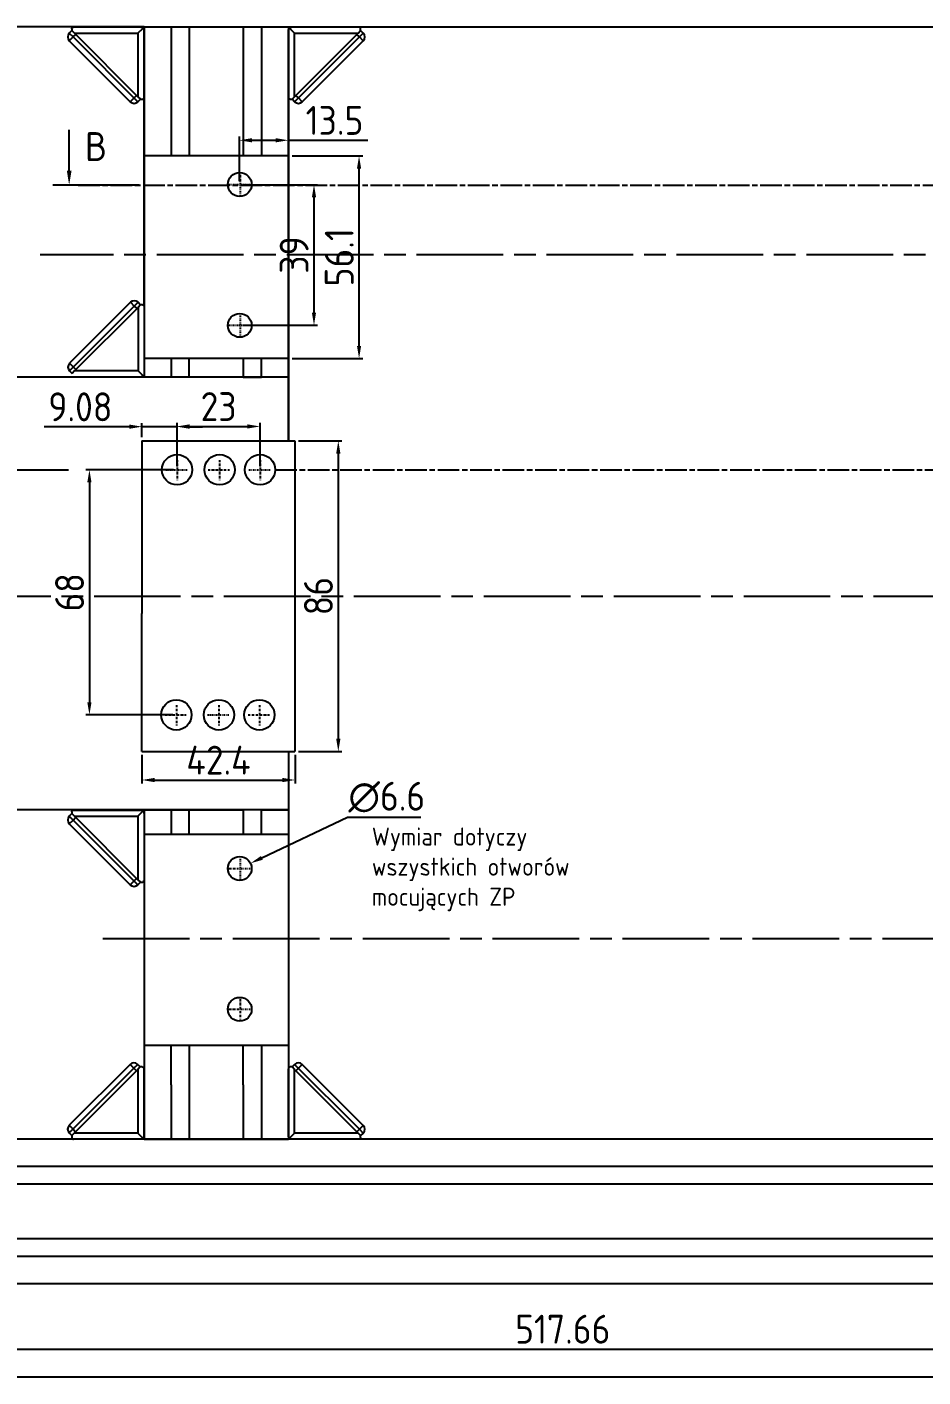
# Model space of a CAD drawing. Header units: millimetres. Extents: x 825 to 4294, y 1031 to 3282.
# Drawn here: x 3619 to 3867.2, y 1031.4 to 1405.3 of the extents above; entities that cross this region are included whole.
import ezdxf
from ezdxf import colors
from ezdxf.entities.mleader import LeaderData, LeaderLine
from ezdxf.math import Vec2, Vec3

# ---------------------------------------------------------------- set-up
doc = ezdxf.new("R2010")
doc.units = ezdxf.units.MM
for name, pattern in [('ACAD_ISO08W100', [36, 24, -3, 6, -3]), ('AM_ISO08W050x2', [9, 6, -0.75, 1.5, -0.75]), ('AUSGEZOGEN', [0]), ('PHL_THICK', [0]), ('STRICHPUNKT', [1, 0.5, -0.25, 0, -0.25])]:
    doc.linetypes.add(name, pattern=pattern)
doc.layers.add('AM_5', color=3, linetype='Continuous', lineweight=25)
doc.layers.add('linie4fun', color=6, linetype='Continuous', lineweight=25)
for name, color, linetype in [('kreskakropka', 7, 'AM_ISO08W050x2'), ('L5STAR', 7, 'AUSGEZOGEN'), ('M2STAR', 2, 'STRICHPUNKT'), ('osie', 221, 'ACAD_ISO08W100'), ('T2STAR', 2, 'AUSGEZOGEN'), ('wymiar', 90, 'Continuous')]:
    doc.layers.add(name, color=color, linetype=linetype)
doc.styles.get("Standard").update_dxf_attribs({"font": 'geniso.shx'})
doc.dimstyles.new('AM_ISO$0', dxfattribs={"dimtxt": 3.5, "dimasz": 3.5, "dimexe": 1, "dimexo": 1, "dimgap": 1.5, "dimtad": 1, "dimdsep": 46, "dimtxsty": 'Standard', "dimcen": 0, "dimclrd": 256, "dimclre": 256, "dimclrt": 2, "dimadec": 0, "dimazin": 2, "dimtp": 0.1, "dimtm": 0.1, "dimtfac": 0.71, "dimtdec": 3, "dimtmove": 0, "dimatfit": 3, "dimfxl": 1, "dimlwd": -1, "dimlwe": -1, "dimarcsym": 1})
doc.dimstyles.new('AM_ISO$3', dxfattribs={"dimtxt": 3.5, "dimasz": 3.5, "dimexe": 1, "dimexo": 1, "dimgap": 1.5, "dimtad": 1, "dimtoh": 1, "dimdsep": 46, "dimtxsty": 'Standard', "dimcen": 0, "dimclrd": 256, "dimclre": 256, "dimclrt": 2, "dimadec": 0, "dimazin": 2, "dimtp": 0.1, "dimtm": 0.1, "dimtfac": 0.71, "dimtdec": 3, "dimtofl": 0, "dimtmove": 0, "dimatfit": 0, "dimfxl": 1, "dimlwd": -1, "dimlwe": -1, "dimarcsym": 1})

# ---------------------------------------------------------------- blocks, each defined once
blk = doc.blocks.new('*D95')
at = {"layer": 'AM_5', "linetype": 'ByBlock', "transparency": 16777216}
for p, q in [((3659.54, 1282.67), (3635.25, 1282.67)), ((3636.25, 1279.17), (3636.25, 1218.28)), ((3659.35, 1214.78), (3635.25, 1214.78))]:
    blk.add_line(p, q, dxfattribs=at)
at = {"layer": 'AM_5', "transparency": 16777216}
for points in [[(3635.66, 1279.17), (3636.83, 1279.17), (3636.25, 1282.67)], [(3635.66, 1218.28), (3636.83, 1218.28), (3636.25, 1214.78)]]:
    blk.add_solid(points, dxfattribs=at)
at = {"layer": 'DEFPOINTS', "color": 0, "transparency": 16777216}
for p in [(3660.54, 1282.67), (3636.25, 1214.78), (3660.35, 1214.78)]:
    blk.add_point(p, dxfattribs=at)
at = {"layer": 'AM_5', "color": 2, "transparency": 16777216, "insert": (3630.75, 1248.72), "char_height": 8, "attachment_point": 5, "rotation": 90}
blk.add_mtext('68', dxfattribs=at)
blk = doc.blocks.new('*D96')
at = {"layer": 'AM_5', "linetype": 'ByBlock', "transparency": 16777216}
for p, q in [((3647.31, 1294.6), (3623.68, 1294.6)), ((3650.81, 1291.67), (3650.81, 1295.6)), ((3660.54, 1294.6), (3650.81, 1294.6)), ((3660.54, 1283.67), (3660.54, 1295.6)), ((3664.04, 1294.6), (3667.54, 1294.6))]:
    blk.add_line(p, q, dxfattribs=at)
at = {"layer": 'AM_5', "transparency": 16777216}
for points in [[(3647.31, 1295.19), (3647.31, 1294.02), (3650.81, 1294.6)], [(3664.04, 1295.19), (3664.04, 1294.02), (3660.54, 1294.6)]]:
    blk.add_solid(points, dxfattribs=at)
at = {"layer": 'DEFPOINTS', "color": 0, "transparency": 16777216}
for p in [(3650.81, 1294.6), (3650.81, 1290.67), (3660.54, 1282.67)]:
    blk.add_point(p, dxfattribs=at)
at = {"layer": 'AM_5', "color": 2, "transparency": 16777216, "insert": (3633.74, 1300.1), "char_height": 8, "attachment_point": 5}
blk.add_mtext('9.08', dxfattribs=at)
blk = doc.blocks.new('*D97')
at = {"layer": 'AM_5', "linetype": 'ByBlock', "transparency": 16777216}
for p, q in [((3660.54, 1283.67), (3660.54, 1295.67)), ((3664.04, 1294.67), (3680.04, 1294.67)), ((3683.54, 1283.67), (3683.54, 1295.67))]:
    blk.add_line(p, q, dxfattribs=at)
at = {"layer": 'AM_5', "transparency": 16777216}
for points in [[(3664.04, 1295.25), (3664.04, 1294.09), (3660.54, 1294.67)], [(3680.04, 1295.25), (3680.04, 1294.09), (3683.54, 1294.67)]]:
    blk.add_solid(points, dxfattribs=at)
at = {"layer": 'DEFPOINTS', "color": 0, "transparency": 16777216}
for p in [(3683.54, 1294.67), (3660.54, 1282.67), (3683.54, 1282.67)]:
    blk.add_point(p, dxfattribs=at)
at = {"layer": 'AM_5', "color": 2, "transparency": 16777216, "insert": (3672.04, 1300.17), "char_height": 8, "attachment_point": 5}
blk.add_mtext('23', dxfattribs=at)
blk = doc.blocks.new('*D98')
at = {"layer": 'AM_5', "linetype": 'ByBlock', "transparency": 16777216}
for p, q in [((3678.98, 1361.63), (3699.47, 1361.63)), ((3698.47, 1358.13), (3698.47, 1326.19)), ((3678.97, 1322.69), (3699.47, 1322.69))]:
    blk.add_line(p, q, dxfattribs=at)
at = {"layer": 'AM_5', "transparency": 16777216}
for points in [[(3697.89, 1358.13), (3699.05, 1358.13), (3698.47, 1361.63)], [(3697.89, 1326.19), (3699.05, 1326.19), (3698.47, 1322.69)]]:
    blk.add_solid(points, dxfattribs=at)
at = {"layer": 'DEFPOINTS', "color": 0, "transparency": 16777216}
for p in [(3677.98, 1361.63), (3677.97, 1322.69), (3698.47, 1322.69)]:
    blk.add_point(p, dxfattribs=at)
at = {"layer": 'AM_5', "color": 2, "transparency": 16777216, "insert": (3692.97, 1342.16), "char_height": 8, "attachment_point": 5, "rotation": 90}
blk.add_mtext('39', dxfattribs=at)
blk = doc.blocks.new('*D99')
at = {"layer": 'AM_5', "linetype": 'ByBlock', "transparency": 16777216}
for p, q in [((3677.79, 1362.63), (3677.79, 1374.93)), ((3681.29, 1373.93), (3687.89, 1373.93)), ((3691.39, 1370.58), (3691.39, 1374.93)), ((3691.39, 1373.93), (3713.42, 1373.93))]:
    blk.add_line(p, q, dxfattribs=at)
at = {"layer": 'AM_5', "transparency": 16777216}
for points in [[(3681.29, 1374.51), (3681.29, 1373.35), (3677.79, 1373.93)], [(3687.89, 1374.51), (3687.89, 1373.35), (3691.39, 1373.93)]]:
    blk.add_solid(points, dxfattribs=at)
at = {"layer": 'DEFPOINTS', "color": 0, "transparency": 16777216}
for p in [(3691.39, 1373.93), (3691.39, 1369.58), (3677.79, 1361.63)]:
    blk.add_point(p, dxfattribs=at)
at = {"layer": 'AM_5', "color": 2, "transparency": 16777216, "insert": (3704.16, 1379.43), "char_height": 8, "attachment_point": 5}
blk.add_mtext('13.5', dxfattribs=at)
blk = doc.blocks.new('*D105')
at = {"layer": 'AM_5', "linetype": 'ByBlock', "transparency": 16777216}
for p, q in [((3650.81, 1203.67), (3650.81, 1195.74)), ((3693.21, 1203.67), (3693.21, 1195.74)), ((3654.31, 1196.74), (3689.71, 1196.74))]:
    blk.add_line(p, q, dxfattribs=at)
at = {"layer": 'AM_5', "transparency": 16777216}
for points in [[(3654.31, 1197.32), (3654.31, 1196.15), (3650.81, 1196.74)], [(3689.71, 1197.32), (3689.71, 1196.15), (3693.21, 1196.74)]]:
    blk.add_solid(points, dxfattribs=at)
at = {"layer": 'DEFPOINTS', "color": 0, "transparency": 16777216}
for p in [(3650.81, 1204.67), (3693.21, 1204.67), (3693.21, 1196.74)]:
    blk.add_point(p, dxfattribs=at)
at = {"layer": 'AM_5', "color": 2, "transparency": 16777216, "insert": (3672.01, 1202.24), "char_height": 8, "attachment_point": 5}
blk.add_mtext('42.4', dxfattribs=at)
blk = doc.blocks.new('*D106')
at = {"layer": 'AM_5', "linetype": 'ByBlock', "transparency": 16777216}
for p, q in [((3694.21, 1290.67), (3706.21, 1290.67)), ((3705.21, 1287.17), (3705.21, 1208.17)), ((3694.21, 1204.67), (3706.21, 1204.67))]:
    blk.add_line(p, q, dxfattribs=at)
at = {"layer": 'AM_5', "transparency": 16777216}
for points in [[(3704.62, 1287.17), (3705.79, 1287.17), (3705.21, 1290.67)], [(3704.62, 1208.17), (3705.79, 1208.17), (3705.21, 1204.67)]]:
    blk.add_solid(points, dxfattribs=at)
at = {"layer": 'DEFPOINTS', "color": 0, "transparency": 16777216}
for p in [(3693.21, 1290.67), (3693.21, 1204.67), (3705.21, 1204.67)]:
    blk.add_point(p, dxfattribs=at)
at = {"layer": 'AM_5', "color": 2, "transparency": 16777216, "insert": (3699.71, 1247.67), "char_height": 8, "attachment_point": 5, "rotation": 90}
blk.add_mtext('86', dxfattribs=at)
blk = doc.blocks.new('*D107')
at = {"layer": 'AM_5', "linetype": 'ByBlock', "transparency": 16777216}
for p, q in [((3692.39, 1369.58), (3711.96, 1369.58)), ((3710.96, 1316.99), (3710.96, 1366.08)), ((3692.39, 1313.49), (3711.96, 1313.49))]:
    blk.add_line(p, q, dxfattribs=at)
at = {"layer": 'AM_5', "transparency": 16777216}
for points in [[(3710.38, 1366.08), (3711.54, 1366.08), (3710.96, 1369.58)], [(3710.38, 1316.99), (3711.54, 1316.99), (3710.96, 1313.49)]]:
    blk.add_solid(points, dxfattribs=at)
at = {"layer": 'DEFPOINTS', "color": 0, "transparency": 16777216}
for p in [(3691.39, 1369.58), (3710.96, 1369.58), (3691.39, 1313.49)]:
    blk.add_point(p, dxfattribs=at)
at = {"layer": 'AM_5', "color": 2, "transparency": 16777216, "insert": (3705.46, 1341.53), "char_height": 8, "attachment_point": 5, "rotation": 90}
blk.add_mtext('56.1', dxfattribs=at)
blk = doc.blocks.new('*D108')
at = {"layer": 'AM_5', "linetype": 'ByBlock', "transparency": 16777216}
for p, q in [((3508.23, 1056.28), (3508.23, 1038.14)), ((4025.89, 1056.28), (4025.89, 1038.14)), ((3511.73, 1039.14), (4022.39, 1039.14))]:
    blk.add_line(p, q, dxfattribs=at)
at = {"layer": 'AM_5', "transparency": 16777216}
for points in [[(3511.73, 1039.72), (3511.73, 1038.56), (3508.23, 1039.14)], [(4022.39, 1039.72), (4022.39, 1038.56), (4025.89, 1039.14)]]:
    blk.add_solid(points, dxfattribs=at)
at = {"layer": 'DEFPOINTS', "color": 0, "transparency": 16777216}
for p in [(3508.23, 1057.28), (4025.89, 1057.28), (4025.89, 1039.14)]:
    blk.add_point(p, dxfattribs=at)
at = {"layer": 'AM_5', "color": 2, "transparency": 16777216, "insert": (3767.39, 1044.64), "char_height": 8, "attachment_point": 5}
blk.add_mtext('517.66', dxfattribs=at)
blk = doc.blocks.new('*D110')
at = {"layer": 'AM_5', "linetype": 'ByBlock', "transparency": 16777216}
for p, q in [((3684.03, 1175.17), (3707.75, 1186.49)), ((3707.75, 1186.49), (3728.05, 1186.49))]:
    blk.add_line(p, q, dxfattribs=at)
at = {"layer": 'AM_5', "transparency": 16777216}
blk.add_solid([(3683.78, 1175.7), (3684.28, 1174.65), (3680.87, 1173.67)], dxfattribs=at)
at = {"layer": 'DEFPOINTS', "color": 0, "transparency": 16777216}
for p in [(3674.91, 1170.82), (3680.87, 1173.67)]:
    blk.add_point(p, dxfattribs=at)
at = {"layer": 'AM_5', "color": 2, "transparency": 16777216, "insert": (3718.65, 1191.99), "char_height": 8, "attachment_point": 5}
blk.add_mtext('∅6.6', dxfattribs=at)

msp = doc.modelspace()

# ---------------------------------------------------------------- linework, layer by layer
for p, q in [((3650.04128, 1361.52517), (3626.10072, 1361.52517)), ((3615.30145, 1282.67055), (3630.46223, 1282.67055))]:
    msp.add_line(p, q)
at = {"layer": 'kreskakropka'}
for p, q in [((3633.1164, 1361.52517), (4041.39987, 1361.52517)), ((3687.73819, 1282.67055), (3975.43946, 1282.67055))]:
    msp.add_line(p, q, dxfattribs=at)
at = {"layer": 'L5STAR'}
for centre, radius in [((3677.88935, 1361.67055), 3.3), ((3677.88935, 1322.67055), 3.3), ((3660.53819, 1282.67055), 4.2), ((3672.32665, 1282.67055), 4.2), ((3683.53819, 1282.67055), 4.2), ((3660.34568, 1214.77814), 4.2), ((3672.13414, 1214.77814), 4.2), ((3683.34568, 1214.77814), 4.2), ((3677.88935, 1172.24474), 3.3), ((3677.88935, 1133.24474), 3.3)]:
    msp.add_circle(centre, radius, dxfattribs=at)
at = {"layer": 'linie4fun'}
for p, q in [((3651.38935, 1405.3011), (3508.23276, 1405.3011)), ((3651.38935, 1405.3011), (3691.38935, 1405.3011)), ((3651.38935, 1405.3011), (4025.88935, 1405.3011)), ((3651.38935, 1328.21826), (3651.38935, 1405.3011)), ((3651.38935, 1405.3011), (3651.38935, 1308.35357)), ((3658.88935, 1405.3011), (3658.88935, 1384.31606)), ((3663.88935, 1405.3011), (3663.88935, 1384.31606)), ((3678.88935, 1405.3011), (3678.88935, 1384.31606)), ((3683.88935, 1405.3011), (3683.88935, 1384.31606)), ((3691.38935, 1405.3011), (3691.38935, 1290.67055)), ((3691.38935, 1290.67055), (3691.38935, 1404.3011)), ((3658.88935, 1384.31606), (3658.88935, 1369.58289)), ((3663.88935, 1384.31606), (3663.88935, 1369.58289)), ((3678.88935, 1384.31606), (3678.88935, 1369.58289)), ((3683.88935, 1384.31606), (3683.88935, 1369.58289)), ((3691.38935, 1369.58289), (3651.38935, 1369.58289)), ((3691.38935, 1313.48509), (3651.38935, 1313.48509)), ((3658.88935, 1313.48509), (3658.88935, 1308.35357)), ((3663.88935, 1308.35357), (3663.88935, 1313.48509)), ((3678.88935, 1313.48509), (3678.88935, 1308.35357)), ((3683.88935, 1308.35357), (3683.88935, 1313.48509)), ((3691.38935, 1308.35357), (3508.23276, 1308.35357)), ((3678.88935, 1308.35357), (3683.88935, 1308.35357)), ((3650.80752, 1290.67055), (3693.20507, 1290.67055)), ((3650.80752, 1290.67055), (3650.80752, 1252.84589)), ((3693.20507, 1290.67055), (3693.20507, 1204.67055)), ((3650.80752, 1252.84589), (3650.80752, 1242.84589)), ((3650.80752, 1204.67055), (3650.80752, 1242.84589)), ((3650.80752, 1204.67055), (3693.20507, 1204.67055)), ((3691.38935, 1204.67055), (3691.38935, 1097.27835)), ((3691.38935, 1188.45733), (3508.23276, 1188.45733)), ((3651.38935, 1188.45733), (3658.88935, 1188.45733)), ((3651.38935, 1188.45733), (3651.38935, 1097.27835)), ((3658.88935, 1188.45733), (3663.88935, 1188.45733)), ((3658.88935, 1188.45733), (3658.88935, 1181.67055)), ((3663.88935, 1181.67055), (3663.88935, 1188.45733)), ((3663.88935, 1188.45733), (3678.88935, 1188.45733)), ((3678.88935, 1188.45733), (3678.88935, 1181.67055)), ((3683.88935, 1181.67055), (3683.88935, 1188.45733)), ((3683.88935, 1188.45733), (3691.38935, 1188.45733)), ((3691.38935, 1181.67055), (3651.38935, 1181.67055)), ((3651.38935, 1123.32428), (3691.38935, 1123.32428)), ((3658.88935, 1112.3602), (3658.88935, 1123.32428)), ((3658.88935, 1123.32428), (3663.88935, 1123.32428)), ((3663.88935, 1123.32428), (3663.88935, 1112.3602)), ((3678.88935, 1112.3602), (3678.88935, 1123.32428)), ((3683.88935, 1123.32428), (3683.88935, 1112.3602)), ((3658.88935, 1112.3602), (3658.88935, 1097.27835)), ((3663.88935, 1112.3602), (3663.88935, 1097.27835)), ((3678.88935, 1112.3602), (3678.88935, 1097.27835)), ((3683.88935, 1112.3602), (3683.88935, 1097.27835)), ((4025.88935, 1097.27835), (3508.23276, 1097.27835)), ((3651.38935, 1097.27835), (3691.38935, 1097.27835)), ((3508.23276, 1089.77835), (4025.88935, 1089.77835)), ((4025.88935, 1084.77835), (3508.23276, 1084.77835)), ((3508.23276, 1069.77835), (4025.88935, 1069.77835)), ((4025.88935, 1064.77835), (3508.23276, 1064.77835)), ((3508.23276, 1057.27835), (4025.88935, 1057.27835))]:
    msp.add_line(p, q, dxfattribs=at)
at = {"layer": 'linie4fun', "linetype": 'PHL_THICK'}
for p, q in [((3630.68227, 1403.59397), (3631.38938, 1404.30108)), ((3630.68227, 1403.59397), (3631.74293, 1402.53331)), ((3630.68227, 1401.47265), (3631.74293, 1402.53331)), ((3631.38935, 1404.8011), (3631.39575, 1404.88079)), ((3631.38935, 1404.8011), (3631.38935, 1404.3011)), ((3631.38935, 1404.3011), (3632.08936, 1403.6011)), ((3631.39575, 1404.88079), (3631.41314, 1404.9538)), ((3631.41314, 1404.9538), (3631.43987, 1405.0201)), ((3631.43987, 1405.0201), (3631.4741, 1405.07963)), ((3631.4741, 1405.07963), (3631.51471, 1405.13223)), ((3631.51471, 1405.13223), (3631.56056, 1405.17779)), ((3631.56056, 1405.17779), (3631.61056, 1405.21608)), ((3631.61056, 1405.21608), (3631.66379, 1405.24733)), ((3631.66379, 1405.24733), (3631.71919, 1405.27125)), ((3631.71919, 1405.27125), (3631.77586, 1405.28805)), ((3631.74293, 1402.53331), (3632.45003, 1403.24042)), ((3631.74293, 1402.53331), (3649.68223, 1384.59401)), ((3631.77586, 1405.28805), (3631.83285, 1405.2979)), ((3631.83285, 1405.2979), (3631.88935, 1405.3011)), ((3631.88935, 1405.3011), (3650.38935, 1405.3011)), ((3632.08936, 1403.6011), (3649.68935, 1386.0011)), ((3632.08936, 1403.6011), (3649.68935, 1403.6011)), ((3649.68935, 1403.6011), (3651.09646, 1405.00821)), ((3649.68935, 1403.6011), (3649.68935, 1386.0011)), ((3650.38935, 1405.3011), (3650.4698, 1405.29776)), ((3650.4698, 1405.29776), (3650.55201, 1405.28757)), ((3650.55201, 1405.28757), (3650.63511, 1405.27043)), ((3650.63511, 1405.27043), (3650.71807, 1405.24545)), ((3650.71807, 1405.24545), (3650.7999, 1405.21294)), ((3650.7999, 1405.21294), (3650.8796, 1405.17268)), ((3650.8796, 1405.17268), (3650.95615, 1405.12469)), ((3650.95615, 1405.12469), (3651.02875, 1405.06973)), ((3651.02875, 1405.06973), (3651.09646, 1405.00821)), ((3651.09646, 1405.00821), (3651.15799, 1404.94049)), ((3651.15799, 1404.94049), (3651.21294, 1404.8679)), ((3651.21294, 1404.8679), (3651.26082, 1404.79131)), ((3651.26082, 1404.79131), (3651.30119, 1404.71164)), ((3651.30119, 1404.71164), (3651.33371, 1404.62981)), ((3651.33371, 1404.62981), (3651.35869, 1404.54685)), ((3651.35869, 1404.54685), (3651.37583, 1404.46375)), ((3651.37583, 1404.46375), (3651.38602, 1404.38154)), ((3651.38602, 1404.38154), (3651.38935, 1404.3011)), ((3651.38935, 1404.3011), (3651.38935, 1385.8011)), ((3691.38935, 1404.3011), (3691.39269, 1404.38154)), ((3691.38935, 1385.8011), (3691.38935, 1404.3011)), ((3691.39269, 1404.38154), (3691.40288, 1404.46375)), ((3691.40288, 1404.46375), (3691.42002, 1404.54685)), ((3691.42002, 1404.54685), (3691.445, 1404.62981)), ((3691.445, 1404.62981), (3691.47752, 1404.71164)), ((3691.47752, 1404.71164), (3691.51777, 1404.79134)), ((3691.51777, 1404.79134), (3691.56577, 1404.8679)), ((3691.56577, 1404.8679), (3691.62072, 1404.94049)), ((3691.62072, 1404.94049), (3691.68225, 1405.00821)), ((3691.68225, 1405.00821), (3691.74996, 1405.06973)), ((3693.08935, 1403.6011), (3691.68225, 1405.00821)), ((3691.74996, 1405.06973), (3691.82255, 1405.12469)), ((3691.82255, 1405.12469), (3691.89914, 1405.17257)), ((3691.89914, 1405.17257), (3691.97881, 1405.21294)), ((3691.97881, 1405.21294), (3692.06064, 1405.24545)), ((3692.06064, 1405.24545), (3692.1436, 1405.27043)), ((3692.1436, 1405.27043), (3692.2267, 1405.28757)), ((3692.2267, 1405.28757), (3692.30891, 1405.29776)), ((3692.30891, 1405.29776), (3692.38935, 1405.3011)), ((3692.38935, 1405.3011), (3710.88935, 1405.3011)), ((3693.08935, 1403.6011), (3710.68935, 1403.6011)), ((3693.08935, 1386.0011), (3710.68935, 1403.6011)), ((3693.08935, 1386.0011), (3693.08935, 1403.6011)), ((3694.15714, 1385.65467), (3712.09644, 1403.59397)), ((3711.03578, 1402.53331), (3710.32867, 1403.24042)), ((3710.68935, 1403.6011), (3711.38935, 1404.3011)), ((3710.94589, 1405.29779), (3710.88935, 1405.3011)), ((3711.00293, 1405.28779), (3710.94589, 1405.29779)), ((3711.05951, 1405.27125), (3711.00293, 1405.28779)), ((3712.09644, 1401.47265), (3711.03578, 1402.53331)), ((3711.115, 1405.24708), (3711.05951, 1405.27125)), ((3711.16812, 1405.21617), (3711.115, 1405.24708)), ((3711.21815, 1405.17779), (3711.16812, 1405.21617)), ((3711.26399, 1405.13223), (3711.21815, 1405.17779)), ((3711.30461, 1405.07963), (3711.26399, 1405.13223)), ((3711.33884, 1405.0201), (3711.30461, 1405.07963)), ((3711.36557, 1404.9538), (3711.33884, 1405.0201)), ((3711.38307, 1404.8808), (3711.36557, 1404.9538)), ((3711.38935, 1404.8011), (3711.38307, 1404.8808)), ((3712.09644, 1403.59397), (3711.38933, 1404.30108)), ((3711.38935, 1404.3011), (3711.38935, 1404.8011)), ((3630.68227, 1401.47265), (3647.56091, 1384.59401)), ((3695.2178, 1384.59401), (3712.09644, 1401.47265)), ((3647.56091, 1384.59401), (3648.62157, 1385.65467)), ((3648.62157, 1385.65467), (3649.32867, 1386.36178)), ((3649.68223, 1384.59401), (3650.38933, 1385.30112)), ((3649.68935, 1386.0011), (3650.38935, 1385.3011)), ((3650.38935, 1385.3011), (3650.88935, 1385.3011)), ((3650.88935, 1385.3011), (3650.96905, 1385.30738)), ((3650.96905, 1385.30738), (3651.04206, 1385.32489)), ((3651.04206, 1385.32489), (3651.10836, 1385.35161)), ((3651.10836, 1385.35161), (3651.16788, 1385.38584)), ((3651.16788, 1385.38584), (3651.22049, 1385.42647)), ((3651.22049, 1385.42647), (3651.26604, 1385.4723)), ((3651.26604, 1385.4723), (3651.30443, 1385.52233)), ((3651.30443, 1385.52233), (3651.33533, 1385.57546)), ((3651.33533, 1385.57546), (3651.35951, 1385.63094)), ((3651.35951, 1385.63094), (3651.37604, 1385.68752)), ((3651.37604, 1385.68752), (3651.38605, 1385.74456)), ((3651.38605, 1385.74456), (3651.38935, 1385.8011)), ((3691.39256, 1385.74459), (3691.38935, 1385.8011)), ((3691.40241, 1385.6876), (3691.39256, 1385.74459)), ((3691.4192, 1385.63094), (3691.40241, 1385.6876)), ((3691.44313, 1385.57553), (3691.4192, 1385.63094)), ((3691.47437, 1385.5223), (3691.44313, 1385.57553)), ((3691.51267, 1385.4723), (3691.47437, 1385.5223)), ((3691.55822, 1385.42645), (3691.51267, 1385.4723)), ((3691.61083, 1385.38584), (3691.55822, 1385.42645)), ((3691.67035, 1385.35161), (3691.61083, 1385.38584)), ((3691.73665, 1385.32489), (3691.67035, 1385.35161)), ((3691.80967, 1385.30749), (3691.73665, 1385.32489)), ((3691.88935, 1385.3011), (3691.80967, 1385.30749)), ((3691.88935, 1385.3011), (3692.38935, 1385.3011)), ((3692.38935, 1385.3011), (3693.08935, 1386.0011)), ((3693.09648, 1384.59401), (3692.38937, 1385.30112)), ((3693.09648, 1384.59401), (3694.15714, 1385.65467)), ((3694.15714, 1385.65467), (3693.45004, 1386.36178)), ((3695.2178, 1384.59401), (3694.15714, 1385.65467)), ((3647.61826, 1329.06066), (3630.73962, 1312.18202)), ((3648.67892, 1328), (3630.73962, 1310.0607)), ((3649.74671, 1327.65357), (3632.14671, 1310.05357)), ((3647.61826, 1329.06066), (3648.67892, 1328)), ((3649.73958, 1329.06066), (3648.67892, 1328)), ((3648.67892, 1328), (3649.38603, 1327.29289)), ((3649.73958, 1329.06066), (3650.44669, 1328.35355)), ((3650.44671, 1328.35357), (3649.74671, 1327.65357)), ((3649.74671, 1327.65357), (3649.74671, 1310.05357)), ((3650.94671, 1328.35357), (3650.44671, 1328.35357)), ((3650.94671, 1328.35357), (3651.02639, 1328.34718)), ((3651.02639, 1328.34718), (3651.09941, 1328.32978)), ((3651.09941, 1328.32978), (3651.16571, 1328.30306)), ((3651.16571, 1328.30306), (3651.22524, 1328.26883)), ((3651.22524, 1328.26883), (3651.27784, 1328.22822)), ((3651.27784, 1328.22822), (3651.3234, 1328.18237)), ((3651.3234, 1328.18237), (3651.36169, 1328.13237)), ((3651.36169, 1328.13237), (3651.39293, 1328.07914)), ((3651.39293, 1328.07914), (3651.41686, 1328.02373)), ((3651.41686, 1328.02373), (3651.43365, 1327.96707)), ((3651.43365, 1327.96707), (3651.4435, 1327.91008)), ((3651.4435, 1327.91008), (3651.44671, 1327.85357)), ((3651.44671, 1327.85357), (3651.44671, 1309.35357)), ((3630.73962, 1312.18202), (3631.80028, 1311.12136)), ((3630.73962, 1310.0607), (3631.44673, 1309.35359)), ((3632.14671, 1310.05357), (3631.44671, 1309.35357)), ((3631.80028, 1311.12136), (3632.50739, 1310.41425)), ((3649.74671, 1310.05357), (3632.14671, 1310.05357)), ((3649.74671, 1310.05357), (3651.15381, 1308.64646)), ((3651.21534, 1308.71418), (3651.15381, 1308.64646)), ((3651.27029, 1308.78677), (3651.21534, 1308.71418)), ((3651.31829, 1308.86333), (3651.27029, 1308.78677)), ((3651.35855, 1308.94303), (3651.31829, 1308.86333)), ((3651.39106, 1309.02486), (3651.35855, 1308.94303)), ((3651.41604, 1309.10782), (3651.39106, 1309.02486)), ((3651.43318, 1309.19092), (3651.41604, 1309.10782)), ((3651.44337, 1309.27313), (3651.43318, 1309.19092)), ((3651.44671, 1309.35357), (3651.44337, 1309.27313)), ((3650.44671, 1308.35357), (3631.94671, 1308.35357)), ((3650.52715, 1308.35691), (3650.44671, 1308.35357)), ((3650.60936, 1308.3671), (3650.52715, 1308.35691)), ((3650.69246, 1308.38424), (3650.60936, 1308.3671)), ((3650.77542, 1308.40922), (3650.69246, 1308.38424)), ((3650.85725, 1308.44173), (3650.77542, 1308.40922)), ((3650.93692, 1308.4821), (3650.85725, 1308.44173)), ((3651.01351, 1308.52998), (3650.93692, 1308.4821)), ((3651.0861, 1308.58494), (3651.01351, 1308.52998)), ((3651.15381, 1308.64646), (3651.0861, 1308.58494)), ((3630.66807, 1186.71631), (3631.37517, 1187.42342)), ((3630.66807, 1186.71631), (3631.72873, 1185.65565)), ((3630.66807, 1184.59499), (3631.72873, 1185.65565)), ((3631.37515, 1187.92344), (3631.38155, 1188.00313)), ((3631.37515, 1187.92344), (3631.37515, 1187.42344)), ((3631.37515, 1187.42344), (3632.07515, 1186.72344)), ((3631.38155, 1188.00313), (3631.39894, 1188.07614)), ((3631.39894, 1188.07614), (3631.42567, 1188.14244)), ((3631.42567, 1188.14244), (3631.4599, 1188.20197)), ((3631.4599, 1188.20197), (3631.50051, 1188.25457)), ((3631.50051, 1188.25457), (3631.54636, 1188.30013)), ((3631.54636, 1188.30013), (3631.59635, 1188.33842)), ((3631.59635, 1188.33842), (3631.64958, 1188.36967)), ((3631.64958, 1188.36967), (3631.70499, 1188.39359)), ((3631.70499, 1188.39359), (3631.76166, 1188.41039)), ((3631.72873, 1185.65565), (3632.43583, 1186.36276)), ((3631.72873, 1185.65565), (3649.66803, 1167.71635)), ((3631.76166, 1188.41039), (3631.81865, 1188.42024)), ((3631.81865, 1188.42024), (3631.87515, 1188.42344)), ((3631.87515, 1188.42344), (3650.37515, 1188.42344)), ((3632.07515, 1186.72344), (3649.67515, 1169.12344)), ((3632.07515, 1186.72344), (3649.67515, 1186.72344)), ((3649.67515, 1186.72344), (3651.08226, 1188.13055)), ((3649.67515, 1186.72344), (3649.67515, 1169.12344)), ((3650.37515, 1188.42344), (3650.4556, 1188.4201)), ((3650.4556, 1188.4201), (3650.53781, 1188.40991)), ((3650.53781, 1188.40991), (3650.62091, 1188.39277)), ((3650.62091, 1188.39277), (3650.70387, 1188.36779)), ((3650.70387, 1188.36779), (3650.78569, 1188.33528)), ((3650.78569, 1188.33528), (3650.8654, 1188.29502)), ((3650.8654, 1188.29502), (3650.94195, 1188.24703)), ((3650.94195, 1188.24703), (3651.01455, 1188.19207)), ((3651.01455, 1188.19207), (3651.08226, 1188.13055)), ((3651.08226, 1188.13055), (3651.14379, 1188.06283)), ((3651.14379, 1188.06283), (3651.19874, 1187.99024)), ((3651.19874, 1187.99024), (3651.24662, 1187.91365)), ((3651.24662, 1187.91365), (3651.28699, 1187.83398)), ((3651.28699, 1187.83398), (3651.3195, 1187.75215)), ((3651.3195, 1187.75215), (3651.34449, 1187.66919)), ((3651.34449, 1187.66919), (3651.36163, 1187.58609)), ((3651.36163, 1187.58609), (3651.37182, 1187.50388)), ((3651.37182, 1187.50388), (3651.37515, 1187.42344)), ((3651.37515, 1187.42344), (3651.37515, 1168.92344)), ((3630.66807, 1184.59499), (3647.54671, 1167.71635)), ((3647.54671, 1167.71635), (3648.60737, 1168.77701)), ((3648.60737, 1168.77701), (3649.31447, 1169.48412)), ((3649.66803, 1167.71635), (3650.37513, 1168.42346)), ((3649.67515, 1169.12344), (3650.37515, 1168.42344)), ((3650.37515, 1168.42344), (3650.87515, 1168.42344)), ((3650.87515, 1168.42344), (3650.95485, 1168.42972)), ((3650.95485, 1168.42972), (3651.02786, 1168.44723)), ((3651.02786, 1168.44723), (3651.09416, 1168.47395)), ((3651.09416, 1168.47395), (3651.15368, 1168.50818)), ((3651.15368, 1168.50818), (3651.20629, 1168.54881)), ((3651.20629, 1168.54881), (3651.25184, 1168.59464)), ((3651.25184, 1168.59464), (3651.29023, 1168.64467)), ((3651.29023, 1168.64467), (3651.32113, 1168.6978)), ((3651.32113, 1168.6978), (3651.34531, 1168.75328)), ((3651.34531, 1168.75328), (3651.36184, 1168.80986)), ((3651.36184, 1168.80986), (3651.37185, 1168.8669)), ((3651.37185, 1168.8669), (3651.37515, 1168.92344)), ((3647.52557, 1117.97945), (3630.64693, 1101.10081)), ((3648.58623, 1116.91879), (3630.64693, 1098.97949)), ((3649.65402, 1116.57236), (3632.05402, 1098.97236)), ((3647.52557, 1117.97945), (3648.58623, 1116.91879)), ((3649.64689, 1117.97945), (3648.58623, 1116.91879)), ((3648.58623, 1116.91879), (3649.29334, 1116.21168)), ((3649.64689, 1117.97945), (3650.354, 1117.27234)), ((3650.35402, 1117.27236), (3649.65402, 1116.57236)), ((3649.65402, 1116.57236), (3649.65402, 1098.97236)), ((3650.85402, 1117.27236), (3650.35402, 1117.27236)), ((3650.85402, 1117.27236), (3650.93371, 1117.26597)), ((3650.93371, 1117.26597), (3651.00672, 1117.24857)), ((3651.00672, 1117.24857), (3651.07302, 1117.22185)), ((3651.07302, 1117.22185), (3651.13255, 1117.18762)), ((3651.13255, 1117.18762), (3651.18515, 1117.14701)), ((3651.18515, 1117.14701), (3651.23071, 1117.10116)), ((3651.23071, 1117.10116), (3651.269, 1117.05116)), ((3651.269, 1117.05116), (3651.30025, 1116.99793)), ((3651.30025, 1116.99793), (3651.32417, 1116.94252)), ((3651.32417, 1116.94252), (3651.34097, 1116.88586)), ((3651.34097, 1116.88586), (3651.35082, 1116.82887)), ((3651.35082, 1116.82887), (3651.35402, 1116.77236)), ((3651.35402, 1116.77236), (3651.35402, 1098.27236)), ((3691.39266, 1116.81279), (3691.38935, 1116.75626)), ((3691.38935, 1098.25626), (3691.38935, 1116.75626)), ((3691.40267, 1116.86983), (3691.39266, 1116.81279)), ((3691.4192, 1116.92642), (3691.40267, 1116.86983)), ((3691.44338, 1116.9819), (3691.4192, 1116.92642)), ((3691.47428, 1117.03503), (3691.44338, 1116.9819)), ((3691.51267, 1117.08505), (3691.47428, 1117.03503)), ((3691.55822, 1117.13089), (3691.51267, 1117.08505)), ((3691.61083, 1117.17151), (3691.55822, 1117.13089)), ((3691.67035, 1117.20574), (3691.61083, 1117.17151)), ((3691.73665, 1117.23247), (3691.67035, 1117.20574)), ((3691.80965, 1117.24998), (3691.73665, 1117.23247)), ((3691.88935, 1117.25626), (3691.80965, 1117.24998)), ((3692.38935, 1117.25626), (3691.88935, 1117.25626)), ((3693.08935, 1116.55626), (3692.38935, 1117.25626)), ((3693.09648, 1117.96334), (3692.38937, 1117.25624)), ((3693.08935, 1098.95626), (3693.08935, 1116.55626)), ((3710.68935, 1098.95626), (3693.08935, 1116.55626)), ((3711.03578, 1100.02404), (3693.09648, 1117.96334)), ((3694.15714, 1116.90268), (3693.45004, 1116.19558)), ((3695.2178, 1117.96334), (3694.15714, 1116.90268)), ((3712.09644, 1101.0847), (3695.2178, 1117.96334)), ((3630.64693, 1101.10081), (3631.70759, 1100.04015)), ((3631.70759, 1100.04015), (3632.4147, 1099.33304)), ((3711.03578, 1100.02404), (3710.32867, 1099.31694)), ((3712.09644, 1101.0847), (3711.03578, 1100.02404)), ((3712.09644, 1098.96338), (3711.03578, 1100.02404)), ((3630.64693, 1098.97949), (3631.35404, 1098.27238)), ((3632.05402, 1098.97236), (3631.35402, 1098.27236)), ((3631.35402, 1098.27236), (3631.35402, 1097.77236)), ((3631.35402, 1097.77236), (3631.3603, 1097.69266)), ((3631.3603, 1097.69266), (3631.37781, 1097.61966)), ((3631.37781, 1097.61966), (3631.40453, 1097.55336)), ((3631.40453, 1097.55336), (3631.43876, 1097.49383)), ((3631.43876, 1097.49383), (3631.47939, 1097.44123)), ((3631.47939, 1097.44123), (3631.52523, 1097.39567)), ((3631.52523, 1097.39567), (3631.57525, 1097.35729)), ((3631.57525, 1097.35729), (3631.62838, 1097.32638)), ((3631.62838, 1097.32638), (3631.68386, 1097.30221)), ((3631.68386, 1097.30221), (3631.74044, 1097.28567)), ((3631.74044, 1097.28567), (3631.79748, 1097.27567)), ((3631.79748, 1097.27567), (3631.85402, 1097.27236)), ((3650.35402, 1097.27236), (3631.85402, 1097.27236)), ((3649.65402, 1098.97236), (3632.05402, 1098.97236)), ((3649.65402, 1098.97236), (3651.06113, 1097.56526)), ((3650.43446, 1097.2757), (3650.35402, 1097.27236)), ((3650.51667, 1097.28589), (3650.43446, 1097.2757)), ((3650.59977, 1097.30303), (3650.51667, 1097.28589)), ((3650.68274, 1097.32801), (3650.59977, 1097.30303)), ((3650.76456, 1097.36052), (3650.68274, 1097.32801)), ((3650.84423, 1097.40089), (3650.76456, 1097.36052)), ((3650.92082, 1097.44877), (3650.84423, 1097.40089)), ((3650.99341, 1097.50373), (3650.92082, 1097.44877)), ((3651.06113, 1097.56526), (3650.99341, 1097.50373)), ((3651.12266, 1097.63297), (3651.06113, 1097.56526)), ((3651.17761, 1097.70556), (3651.12266, 1097.63297)), ((3651.22561, 1097.78212), (3651.17761, 1097.70556)), ((3651.26586, 1097.86182), (3651.22561, 1097.78212)), ((3651.29837, 1097.94365), (3651.26586, 1097.86182)), ((3651.32335, 1098.02661), (3651.29837, 1097.94365)), ((3651.34049, 1098.10971), (3651.32335, 1098.02661)), ((3651.35068, 1098.19192), (3651.34049, 1098.10971)), ((3651.35402, 1098.27236), (3651.35068, 1098.19192)), ((3691.39269, 1098.17581), (3691.38935, 1098.25626)), ((3691.40288, 1098.0936), (3691.39269, 1098.17581)), ((3691.42002, 1098.0105), (3691.40288, 1098.0936)), ((3691.445, 1097.92754), (3691.42002, 1098.0105)), ((3691.47752, 1097.84572), (3691.445, 1097.92754)), ((3691.51789, 1097.76604), (3691.47752, 1097.84572)), ((3691.56577, 1097.68946), (3691.51789, 1097.76604)), ((3691.62072, 1097.61686), (3691.56577, 1097.68946)), ((3691.68225, 1097.54915), (3691.62072, 1097.61686)), ((3693.08935, 1098.95626), (3691.68225, 1097.54915)), ((3691.74996, 1097.48762), (3691.68225, 1097.54915)), ((3691.82255, 1097.43267), (3691.74996, 1097.48762)), ((3691.89911, 1097.38467), (3691.82255, 1097.43267)), ((3691.97881, 1097.34442), (3691.89911, 1097.38467)), ((3692.06064, 1097.31191), (3691.97881, 1097.34442)), ((3692.1436, 1097.28692), (3692.06064, 1097.31191)), ((3692.2267, 1097.26978), (3692.1436, 1097.28692)), ((3692.30891, 1097.25959), (3692.2267, 1097.26978)), ((3692.38935, 1097.25626), (3692.30891, 1097.25959)), ((3710.88935, 1097.25626), (3692.38935, 1097.25626)), ((3710.68935, 1098.95626), (3693.08935, 1098.95626)), ((3711.38935, 1098.25626), (3710.68935, 1098.95626)), ((3710.94586, 1097.25946), (3710.88935, 1097.25626)), ((3711.00285, 1097.26931), (3710.94586, 1097.25946)), ((3711.05951, 1097.2861), (3711.00285, 1097.26931)), ((3711.11492, 1097.31003), (3711.05951, 1097.2861)), ((3711.16815, 1097.34128), (3711.11492, 1097.31003)), ((3711.21815, 1097.37957), (3711.16815, 1097.34128)), ((3711.264, 1097.42512), (3711.21815, 1097.37957)), ((3711.30461, 1097.47773), (3711.264, 1097.42512)), ((3711.33884, 1097.53725), (3711.30461, 1097.47773)), ((3711.36557, 1097.60355), (3711.33884, 1097.53725)), ((3711.38296, 1097.67657), (3711.36557, 1097.60355)), ((3711.38935, 1097.75626), (3711.38296, 1097.67657)), ((3712.09644, 1098.96338), (3711.38933, 1098.25628)), ((3711.38935, 1097.75626), (3711.38935, 1098.25626))]:
    msp.add_line(p, q, dxfattribs=at)
for centre, start, end in [((3631.74293, 1402.53331), 135.0000058, 224.9999969), ((3711.03578, 1402.53331), 315.0000031, 44.9999942), ((3648.62157, 1385.65467), 225.0000031, 314.9999942), ((3694.15714, 1385.65467), 225.0000058, 314.9999969), ((3648.67892, 1328), 45.0000058, 134.9999969), ((3631.80028, 1311.12136), 135.0000031, 224.9999942), ((3631.72873, 1185.65565), 135.0000058, 224.9999969), ((3648.60737, 1168.77701), 225.0000031, 314.9999942), ((3648.58623, 1116.91879), 45.0000058, 134.9999969), ((3694.15714, 1116.90268), 45.0000031, 134.9999942), ((3631.70759, 1100.04015), 135.0000031, 224.9999942), ((3711.03578, 1100.02404), 315.0000058, 44.9999969)]:
    msp.add_arc(centre, 1.5, start, end, dxfattribs=at)
at = {"layer": 'M2STAR'}
for p, q in [((3674.84036, 1361.63277), (3680.73526, 1361.63277)), ((3677.98032, 1364.33268), (3677.98032, 1358.71767)), ((3677.97327, 1325.39212), (3677.97327, 1319.77711)), ((3674.83332, 1322.69221), (3680.72821, 1322.69221)), ((3657.39823, 1282.67055), (3663.29313, 1282.67055)), ((3660.53819, 1285.37046), (3660.53819, 1279.75545)), ((3669.1867, 1282.67055), (3675.08159, 1282.67055)), ((3672.32665, 1285.37046), (3672.32665, 1279.75545)), ((3680.39823, 1282.67055), (3686.29313, 1282.67055)), ((3683.53819, 1285.37046), (3683.53819, 1279.75545)), ((3660.34568, 1217.47805), (3660.34568, 1211.86304)), ((3672.13414, 1217.47805), (3672.13414, 1211.86304)), ((3683.34568, 1217.47805), (3683.34568, 1211.86304)), ((3657.20572, 1214.77814), (3663.10062, 1214.77814)), ((3668.99419, 1214.77814), (3674.88908, 1214.77814)), ((3680.20572, 1214.77814), (3686.10062, 1214.77814)), ((3678.03388, 1174.93198), (3678.03388, 1169.31697)), ((3674.89393, 1172.23207), (3680.78882, 1172.23207)), ((3674.90684, 1133.31103), (3680.80174, 1133.31103)), ((3678.0468, 1136.01094), (3678.0468, 1130.39593))]:
    msp.add_line(p, q, dxfattribs=at)
at = {"layer": 'osie'}
for p, q in [((4074.91824, 1342.17055), (3622.60298, 1342.17055)), ((3493.52649, 1247.67055), (4066.05381, 1247.67055)), ((4059.97378, 1152.74474), (3639.99457, 1152.74474))]:
    msp.add_line(p, q, dxfattribs=at)
at = {"layer": 'wymiar'}
msp.add_line((4284.99377, 1031.39422), (3443.99377, 1031.39422), dxfattribs=at)

# ---------------------------------------------------------------- texts
at = {"insert": (3635.03116, 1376.19043), "char_height": 8, "attachment_point": 1}
msp.add_mtext_dynamic_manual_height_columns('B', width=8.8853609, gutter_width=12.5, heights=[0], dxfattribs=at)
at = {"layer": 'T2STAR', "insert": (3714.50785, 1183.57782), "char_height": 5, "attachment_point": 1}
msp.add_mtext_dynamic_manual_height_columns('Wymiar dotyczy wszystkich otworów mocujących ZP', width=60.6584255, gutter_width=12.5, heights=[26.12378], dxfattribs=at)

# ---------------------------------------------------------------- dimensions: what is measured, and where the dimension line sits
at = {"layer": 'AM_5'}
for base, p1, p2, text, picture, middle in [((3691.38935, 1373.9316), (3677.78781, 1361.63277), (3691.38935, 1369.58289), '13.5', '*D99', (3704.15504, 1379.4316)), ((3650.80752, 1294.60339), (3660.53819, 1282.67055), (3650.80752, 1290.67055), '9.08', '*D96', (3633.74183, 1300.10339))]:
    dim = msp.add_linear_dim(base=base, p1=p1, p2=p2, text=text, dimstyle='AM_ISO$0', override={"dimtxt": 8, "dimpost": ''}, dxfattribs=at)
    dim.commit()
    dim.dimension.update_dxf_attribs({"geometry": picture, "text_midpoint": middle})
for base, p1, p2, override, picture, middle in [((3710.95967, 1369.58289), (3691.38935, 1313.48509), (3691.38935, 1369.58289), {"dimtxt": 8}, '*D107', (3705.45967, 1341.53399)), ((3705.20507, 1204.67055), (3693.20507, 1290.67055), (3693.20507, 1204.67055), {"dimtxt": 8, "dimpost": ''}, '*D106', (3699.70507, 1247.67055))]:
    dim = msp.add_linear_dim(base=base, p1=p1, p2=p2, angle=90, dimstyle='AM_ISO$0', override=override, dxfattribs=at)
    dim.commit()
    dim.dimension.update_dxf_attribs({"geometry": picture, "text_midpoint": middle})
for base, p1, p2, text, picture, middle in [((3698.46863, 1322.69221), (3677.98032, 1361.63277), (3677.97327, 1322.69221), '39', '*D98', (3692.96863, 1342.16249)), ((3636.24611, 1214.77814), (3660.53819, 1282.67055), (3660.34568, 1214.77814), '68', '*D95', (3630.74611, 1248.72435))]:
    dim = msp.add_linear_dim(base=base, p1=p1, p2=p2, angle=90, text=text, dimstyle='AM_ISO$0', override={"dimtxt": 8, "dimpost": ''}, dxfattribs=at)
    dim.commit()
    dim.dimension.update_dxf_attribs({"geometry": picture, "text_midpoint": middle})
for base, p1, p2, override, picture, middle in [((3683.53819, 1294.67055), (3660.53819, 1282.67055), (3683.53819, 1282.67055), {"dimtxt": 8}, '*D97', (3672.03819, 1300.17134)), ((3693.20507, 1196.73513), (3650.80752, 1204.67055), (3693.20507, 1204.67055), {"dimtxt": 8, "dimpost": ''}, '*D105', (3672.00629, 1202.23592))]:
    dim = msp.add_linear_dim(base=base, p1=p1, p2=p2, dimstyle='AM_ISO$0', override=override, dxfattribs=at)
    dim.commit()
    dim.dimension.update_dxf_attribs({"geometry": picture, "text_midpoint": middle})
dim = msp.add_diameter_dim_2p(p1=(3674.91098, 1170.82372), p2=(3680.86773, 1173.66575), dimstyle='AM_ISO$3', override={"dimtxt": 8, "dimpost": ''}, dxfattribs=at)
dim.commit()
dim.dimension.update_dxf_attribs({"geometry": '*D110', "text_midpoint": (3718.65048, 1186.49259), "dimtype": 163})
dim = msp.add_linear_dim(base=(4025.88935, 1039.14054), p1=(3508.23276, 1057.27835), p2=(4025.88935, 1057.27835), dimstyle='AM_ISO$0', override={"dimtxt": 8}, dxfattribs=at)
dim.commit()
dim.dimension.update_dxf_attribs({"geometry": '*D108', "text_midpoint": (3767.39366, 1039.14054), "dimtype": 160})

# ---------------------------------------------------------------- leaders
ml = msp.add_multileader_mtext('Standard')
ml.set_content('', color=256)
ml.set_leader_properties()
ml.build(insert=Vec2(0, 0))
ml.multileader.update_dxf_attribs({"has_dogleg": 0})
ctx = ml.context
ctx.base_point, ctx.plane_origin = Vec3(3630.67232, 1376.80568), Vec3(3675.72119, 1352.63626)
notes = []
notes.append((ctx, [(0, (1, 1, 0), (3622.67232, 1376.80568), (1, 0), 8, [(0, [(3630.63561, 1361.52517)], 0, [])])]))
ctx.mtext.insert, ctx.mtext.flow_direction = Vec3(3632.67232, 1378.80568), 5
for ctx, leaders in notes:
    for number, flags, end, landing, length, lines in leaders:
        leader = LeaderData()
        leader.index, (leader.has_last_leader_line, leader.has_dogleg_vector, leader.attachment_direction) = number, flags
        leader.last_leader_point, leader.dogleg_vector, leader.dogleg_length = Vec3(end), Vec3(landing), length
        for number, points, colour, breaks in lines:
            line = LeaderLine()
            line.index, line.vertices, line.color, line.breaks = number, Vec3.list(points), colors.encode_raw_color(colour), breaks
            leader.lines.append(line)
        ctx.leaders.append(leader)

doc.saveas('drawing.dxf')
